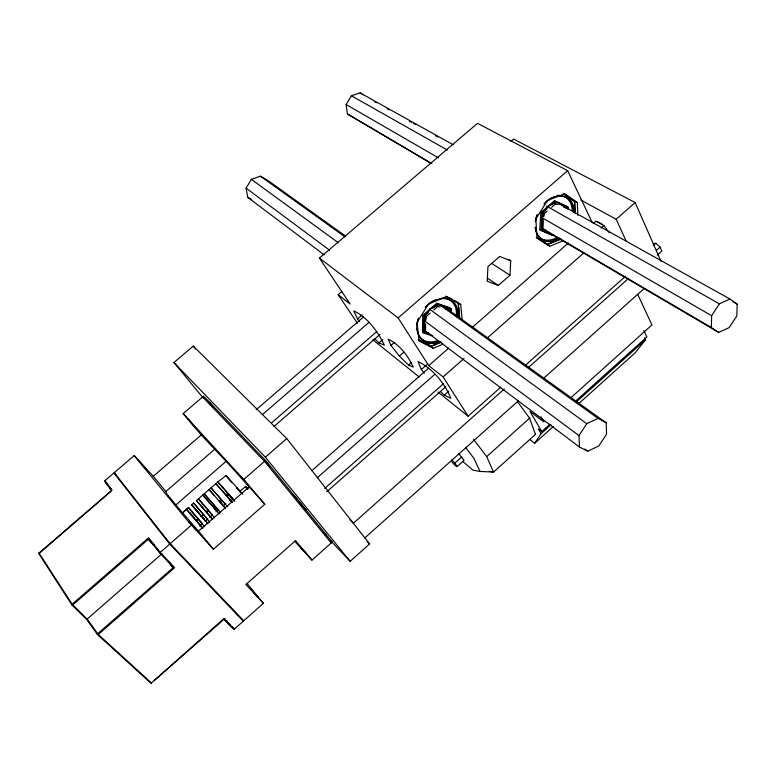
<?xml version="1.0" encoding="UTF-8"?>
<svg xmlns="http://www.w3.org/2000/svg" width="776" height="776" viewBox="0 0 776 776"><rect width="100%" height="100%" fill="white"/><g stroke="black" fill="none" stroke-linecap="round" stroke-linejoin="round"><path stroke-width="1.16" d="M451.234 312.282L451.331 308.732L437.965 304.037L430.418 309.032L423.909 316.278L423.618 332.933L432.571 335.892M431.912 335.319L424.297 332.807L424.588 316.618L430.418 309.032L438.246 304.725L451.234 309.285L451.137 312.728M424.297 332.807L422.474 332.079L422.794 315.376L436.752 303.222L450.167 307.897L451.234 309.285M428.74 332.836L425.49 331.769L425.646 323.805M425.714 320.401L425.772 316.986L430.205 313.126M425.83 319.295L425.878 316.909M718.654 332.419L711.369 327.54L711.621 315.696L719.371 303.833L730.003 299.061L737.2 304.144L736.812 315.948L729.159 327.608L718.654 332.419L544.325 230.036M510.724 260.785L499.715 256.449L487.92 266.74L487.279 281.271L498.337 285.403L509.977 275.218L510.724 260.785L508.707 259.504M554.403 200.751L556.004 202.119L567.867 207.425L567.925 206.911L555.723 201.45L548.535 206.154L542.094 213.322L541.037 230.394L553.298 235.603L539.786 229.657L540.853 212.546L554.403 200.751L567.925 206.911L567.77 209.171M541.735 230.249L542.763 213.652L548.535 206.154L556.004 202.119M546.158 230.618L542.89 229.23L543.481 219.918M543.704 216.417L543.85 214.089L547.284 211.091M543.743 216.32L543.85 214.089M222.993 619.452L223.827 619.345L231.326 627.086L234.43 629.084L243.276 621.207L243.344 620.286M151.504 682.88L150.641 683.006L97.524 634.564L86.718 619.461L72.003 605.038L38.848 553.744L111.133 491.111L111.395 490.364L105.876 483.167L105.002 480.616L113.927 472.972L114.838 473.02M230.123 624.282L230.036 625.204L224.245 618.889M575.026 213.06L574.618 201.062L564.007 193.641M542.89 229.23L542.967 228.716M459.605 318.703L458.228 302.708L459.741 318.606M425.49 331.769L425.607 331.207M97.524 634.564L97.669 633.75L172.951 567.857L173.116 567.023L169.197 561.94M324.155 254.838L247.748 197.327L246.089 188.131L251.346 179.343L260.397 176.181L267.875 180.478L345.582 236.127M430.544 163.212L347.376 113.927L346.125 104.517L351.402 95.768L360.074 92.868L453.087 144.705M579.478 447.024L579.012 435.627L586.724 423.706L598.044 418.41L606.221 422.794L606.541 434.162L598.917 445.88L587.752 451.215L579.478 447.024L424.734 330.547M529.96 439.594L534.674 443.271L541.115 433.687L551.018 424.773M226.466 621.508L226.883 620.936M38.8 553.172L112.016 490.18L105.002 480.616M644.604 337.676L645.574 339.704L635.156 352.828L578.634 403.704M161.961 553.86L161.486 554.442L159.187 551.717M72.003 605.038L72.139 604.213L38.975 552.948M86.718 619.461L161.777 553.909M173.116 567.023L159.691 552.851L170.303 543.607L165.404 537.807M182.176 513.314L188.519 507.426L202.274 523.422M182.302 513.188L186.56 509.134L202.614 527.728M151.204 683.132L223.944 618.588L234.43 629.084M154.327 680.523L224.904 618.52M534.674 443.271L553.521 426.315M570.932 397.7L651.937 324.921L637.688 294.317M535.673 434.211L493.565 472.07L480.043 471.43L473.079 470.227L462.535 461.293M541.115 433.687L538.282 428.885L541.764 431.543L549.854 424.268M575.016 401.638L646.912 336.968L643.886 330.586M576.228 402.084L645.574 339.704M437.868 306.452L440.331 306.937M331.915 542.104L350.17 561.31L369.599 543.937L286.742 438.566L193.282 346.086L173.931 362.537L203.225 398.049M451.651 461.778L455.56 465.852L457.19 466.522L464.087 460.362L458.645 453.64M489.268 471.342L493.565 472.07L486.688 456.637L529.843 417.954M555.519 203.923L558.041 204.573M364.856 537.894L518.455 400.765M543.297 378.591L644.051 288.633M457.19 466.522L454.881 463.088L461.798 456.909M653.217 245.72L655.924 243.315L660.066 247.098L661.802 251.065L657.301 255.071M437.955 392.016L468.112 416.208L500.675 387.263M525.09 365.554L625.475 276.314M656.457 250.309L660.066 247.098M294.511 541.134L311.952 560.107L332.186 542.114L265.537 460.478L203.574 396.119L183.175 413.608L201.236 434.967L229.289 464.756L264.791 504.225L213.439 549.282L186.502 519.435L134.19 455.599L114.421 472.545L115.837 474.621M246.884 583.3L263.374 603.33L243.771 620.771L175.366 549.195M504.293 388.989L353.352 523.276L349.947 519.833M528.698 367.271L628.133 278.817M324.756 488.405L443.62 383.567M326.764 491.79L445.734 386.778M440.797 391.783L444.26 395.159L448.8 391.152M317.248 477.774L434.638 374.498M601.158 227.989L603.883 225.583L609.403 232.81M580.739 199.965L616.183 219.249L635.166 202.536L660.968 261.269M592.069 222.227L567.673 170.681L477.521 123.335L319.411 258.098L398.136 317.927L428.74 365.641L443.106 376.903L463.99 358.502M487.6 337.705L583.843 252.898M424.22 373.198L421.349 369.522L426.8 364.739M428.74 365.641L448.703 348.114M472.293 327.394L568.478 242.936M311.874 470.673L428.41 368.319M593.203 223.575L595.939 221.17L603.883 225.583M213.439 549.282L198.481 531.133L248.999 487.018M399.349 356.106L408.496 365.05L413.191 367.135C408.166 355.854 399.465 344.486 388.184 339.151L390.978 345.436L399.349 356.106L403.889 352.139M97.727 634.351L98.309 634.487L174.639 567.673L160.157 552.376L148.594 537.778L72.139 604.213M408.496 365.05L411.231 362.654M540.853 212.546L542.094 213.322L545.732 210.15M552.085 204.612L555.723 201.45M422.794 315.376L423.909 316.278L428.303 312.456M433.571 307.859L437.965 304.037L436.752 303.222M390.978 345.436L394.625 342.255M433.745 310.041L438.178 306.18M551.581 207.347L555.878 203.603M173.931 362.537L265.373 457.19L286.742 438.566M196.386 520.211L198.2 518.63M200.906 516.263L202.72 514.692M206.338 511.539L208.143 509.958M191.381 525.148L170.235 543.588L175.648 549.544M183.175 413.608L243.751 479.481L265.537 460.478M196.609 520.715L198.569 518.998M207.677 523.305L201.663 516.312L203.622 514.595L193.564 503.042L191.604 504.749L192.254 505.787L207.832 523.936M212.527 519.076L206.494 512.092L208.453 510.385L198.394 498.852L214.719 517.922M216.63 510.889L212.876 506.534L214.283 505.302L204.214 493.788L220.626 512.752M232.48 502.402L215.893 483.632L225.971 495.107L227.921 493.41L231.743 497.697M234.769 501.17L228.862 494.516L226.912 496.213L231.432 501.374M199.684 526.06L202.41 523.674M205.136 521.297L207.861 518.921M209.675 517.33L212.401 514.954M216.038 511.782L218.764 509.405M223.11 506.02L225.835 503.643M229.463 500.472L232.189 498.095M239.444 491.761L245.798 486.212L248.136 488.851M175.483 505.273L226.631 460.876M271.522 422.93L376.787 331.565M398.136 317.927L567.673 170.681M273.88 426.587L379.91 334.475M72.187 604.814L72.779 604.95L148.167 539.427L148.963 539.31L154.356 544.888M212.731 519.658L196.435 500.549L217.843 481.935L226.107 475.552L242.81 494.283M374.701 338.734L378.95 342.905L382.597 339.733M256.206 409.709L363.372 317.054M198.481 531.133L178.897 508.522L166.559 493.546L165.831 491.538L214.506 449.43M262.618 414.442L368.736 322.554M134.19 455.599L153.27 476.309L201.236 434.967M359.763 321.739L357.542 318.917L362.101 314.969M357.493 323.388L338.181 294.676L341.847 291.534M510.831 141.387L513.576 139.03L635.166 202.536M536.245 237.572L547.041 244.605L560.825 238.94M418.671 340.072L430.767 346.445L441.049 342.032M462.215 320.459L460.731 304.464L446.753 296.568L428.527 303.998L416.993 322.496L419.079 340.868L433.26 348.298L443.3 344.059M430.767 346.445L440.826 342.226M546.663 244.343L549.767 246.205L562.464 241.055M547.041 244.605L560.835 239.056M449.362 310.458L450.051 310.322L444.648 308.441M653.538 243.528L655.924 243.315M422.474 332.079L429.215 334.281M539.786 229.657L553.298 235.603M378.95 342.905L384.372 345.204C378.368 332.196 367.009 316.715 353.749 310.914L357.542 318.917M563.463 206.979L566.713 208.424M444.26 395.159L450.856 398.263C444.861 383.49 432.581 368.406 418.051 361.577L421.349 369.522M542.094 213.322L542.763 213.652M423.909 316.278L424.588 316.618M418.4 339.442L431.175 346.183M567.508 197.172L577.354 202.565L577.839 215.515M597.287 221.577L602.06 224.215M558.778 203.622L730.003 299.061M247.748 197.327L251.511 199.422M374.41 101.627L376.525 102.81M387.098 108.718L389.212 109.891M409.311 121.114L411.425 122.298M413.54 123.471L415.655 124.655M435.753 135.878L437.868 137.051M732.971 301.777L737.2 304.144M351.402 95.768L447.345 150.02M546.459 206.057L719.371 303.833M449.294 297.625L452.272 299.323M454.261 300.448L457.239 302.145M445.55 296.112L458.131 303.261M346.125 104.517L438.285 157.77M541.968 217.668L711.621 315.696M347.376 113.927L431.854 163.503M542.405 228.386L711.369 327.54M491.848 263.51L509.977 275.218M549.767 246.205L536.934 237.883L535.877 218.919L547.449 200.518L564.744 193.777L577.354 202.565M536.905 237.398L547.497 244.304M487.231 278.05L498.337 285.403M360.074 92.868L363.042 94.847M563.201 193.631L574.56 201.576M458.761 303.086L460.731 304.464M442.95 305.86L606.221 422.794M260.397 176.181L345.058 236.913M441.525 306.122L598.044 418.41M251.346 179.343L338.365 242.752M429.303 309.003L586.724 423.706M246.089 188.131L329.567 250.192M422.745 319.46L579.012 435.627M584.842 449.032L587.752 451.215M426.577 343.196L433.26 348.298M338.181 294.676L350.141 304.046L319.411 258.098M372.907 339.849L419.098 376.894M202.604 396.943L264.509 461.38L331.226 542.967M268.68 465.105L269.65 465.969M304.541 508.561L306.365 510.22L293.095 494.448M98.309 634.487L151.407 682.938M72.779 604.95L87.145 619.015L97.669 633.75M243.276 621.207L169.711 544.054L113.927 472.972M330.751 540.756L332.186 542.114M104.925 481.527L106.981 483.467M367.067 541.367L369.599 543.937M263.374 603.33L245.914 584.541L295.559 540.6L311.952 560.107M246.875 488.395L247.689 489.229M148.167 539.427L158.071 549.835M451.739 459.809L454.881 463.088M236.544 487.58L241.85 493.526M209.413 402.56L213.419 407.08L209.161 402.259M203.836 496.116L205.262 497.697M204.224 519.047L201.159 515.565M225.971 495.107L232.053 502.014M213.866 507.591L216.145 510.172M228.862 494.516L217.843 481.935L234.459 500.665M209.821 522.2L193.564 503.042M236.36 487.803L238.688 490.451M234.071 500.617L226.941 492.469M227.397 496.873L231.364 501.393M227.543 506.709L222.062 500.442L220.122 502.14L225.409 508.154L220.685 502.732M224.894 503.682L211.024 487.861L221.102 499.356L219.152 501.053L222.935 505.389M225.564 508.445L209.074 489.559L213.934 495.166M219.201 514.003L202.808 495.01L212.876 506.534M200.577 505.176L202.885 507.824M205.204 510.482L207.512 513.14M196.435 500.549L206.494 512.092M192.681 505.816L194.223 507.591M195.765 509.357L199.616 513.79M191.604 504.749L201.663 516.312M245.876 487.503L247.389 489.258M189.965 512.849L193.816 517.282M196.124 519.949L197.667 521.724M243.751 479.481L264.791 504.225M236.544 487.629L240.337 492.023M231.946 482.682L225.971 475.63M214.283 505.302L218.046 509.657M221.587 486.31L222.974 487.92M265.877 461.371L267.769 463.582L265.799 461.254M325.697 534.528L324.135 532.705L325.881 534.732M208.453 510.385L212.197 514.769M203.622 514.595L206.6 518.116M110.221 488.055L111.637 489.724M159.691 552.851L148.963 539.31M153.27 476.309L165.831 491.538M265.373 457.19L350.17 561.31M193.282 346.086L195.552 348.919M115.478 474.243L165.763 538.185M167.723 561.077L172.951 567.857M465.454 447.277L474.029 458.509L480.043 471.43M473.564 439.323L486.688 456.637M517.514 401.677L529.581 418.196L535.479 434.395M231.937 626.678L233.508 629.035M443.106 376.903L468.112 416.208M541.764 431.543L529.93 411.396L543.937 421.96L540.93 416.79M616.183 219.249L626.251 241.297M437.965 304.037L438.246 304.725M574.618 201.062L575.094 212.769M556.402 196.183A24.56 17.528 -59.5 0 1 574.269 212.653M559.36 238.436A24.56 17.528 -59.5 0 1 535.207 227.581M535.343 221.694A24.56 17.528 -59.5 0 1 537.079 214.971M543.86 204.001A24.56 17.528 -59.5 0 1 555.403 196.454M557.265 196.25A24.027 17.15 -59.5 0 1 573.532 212.605M558.953 237.825A24.027 17.15 -59.5 0 1 535.324 227.203M535.459 221.441A24.027 17.15 -59.5 0 1 537.157 214.865M546.158 201.838A24.027 17.15 -59.5 0 1 556.043 196.503M564.103 196.474A23.998 17.15 -59.5 0 1 572.252 210.742M556.722 237.66A23.998 17.15 -59.5 0 1 542.453 239.202M557.187 195.397A23.998 17.15 -59.5 0 1 559.651 195.368M440.758 298.45A24.657 18.275 -53.7 0 1 458.354 315.25M440.399 341.576A24.657 18.275 -53.7 0 1 416.925 328.112M416.935 325.871A24.657 18.275 -53.7 0 1 418.555 318.189M425.287 307.17A24.657 18.275 -53.7 0 1 435.123 300.07M438.071 299.216A24.114 17.877 -53.7 0 1 457.452 317.384M439.003 341.362A24.114 17.877 -53.7 0 1 418.574 318.354M425.277 307.267A24.114 17.877 -53.7 0 1 437.034 299.517M448.033 298.993A24.085 17.877 -53.7 0 1 456.278 316.618M437.887 340.489A24.085 17.877 -53.7 0 1 419.166 336.503M202.73 528.466A23.164 0.533 48.7 0 1 186.56 509.134M204.728 526.72A23.154 0.485 48.7 0 1 188.519 507.426M188.723 419.806L188.005 419.098L194.698 426.713L188.723 419.806M241.559 477.288L240.657 476.377L247.816 484.515L241.559 477.288M258.447 597.704L251.647 589.925L258.447 597.704M190.091 522.956L188.762 521.588L195.94 529.804L190.091 522.956M301.272 547.846L300.264 546.808L307.053 554.53L301.272 547.846M140.407 462.574L139.03 461.148L145.752 468.82L140.407 462.574"/></g></svg>
